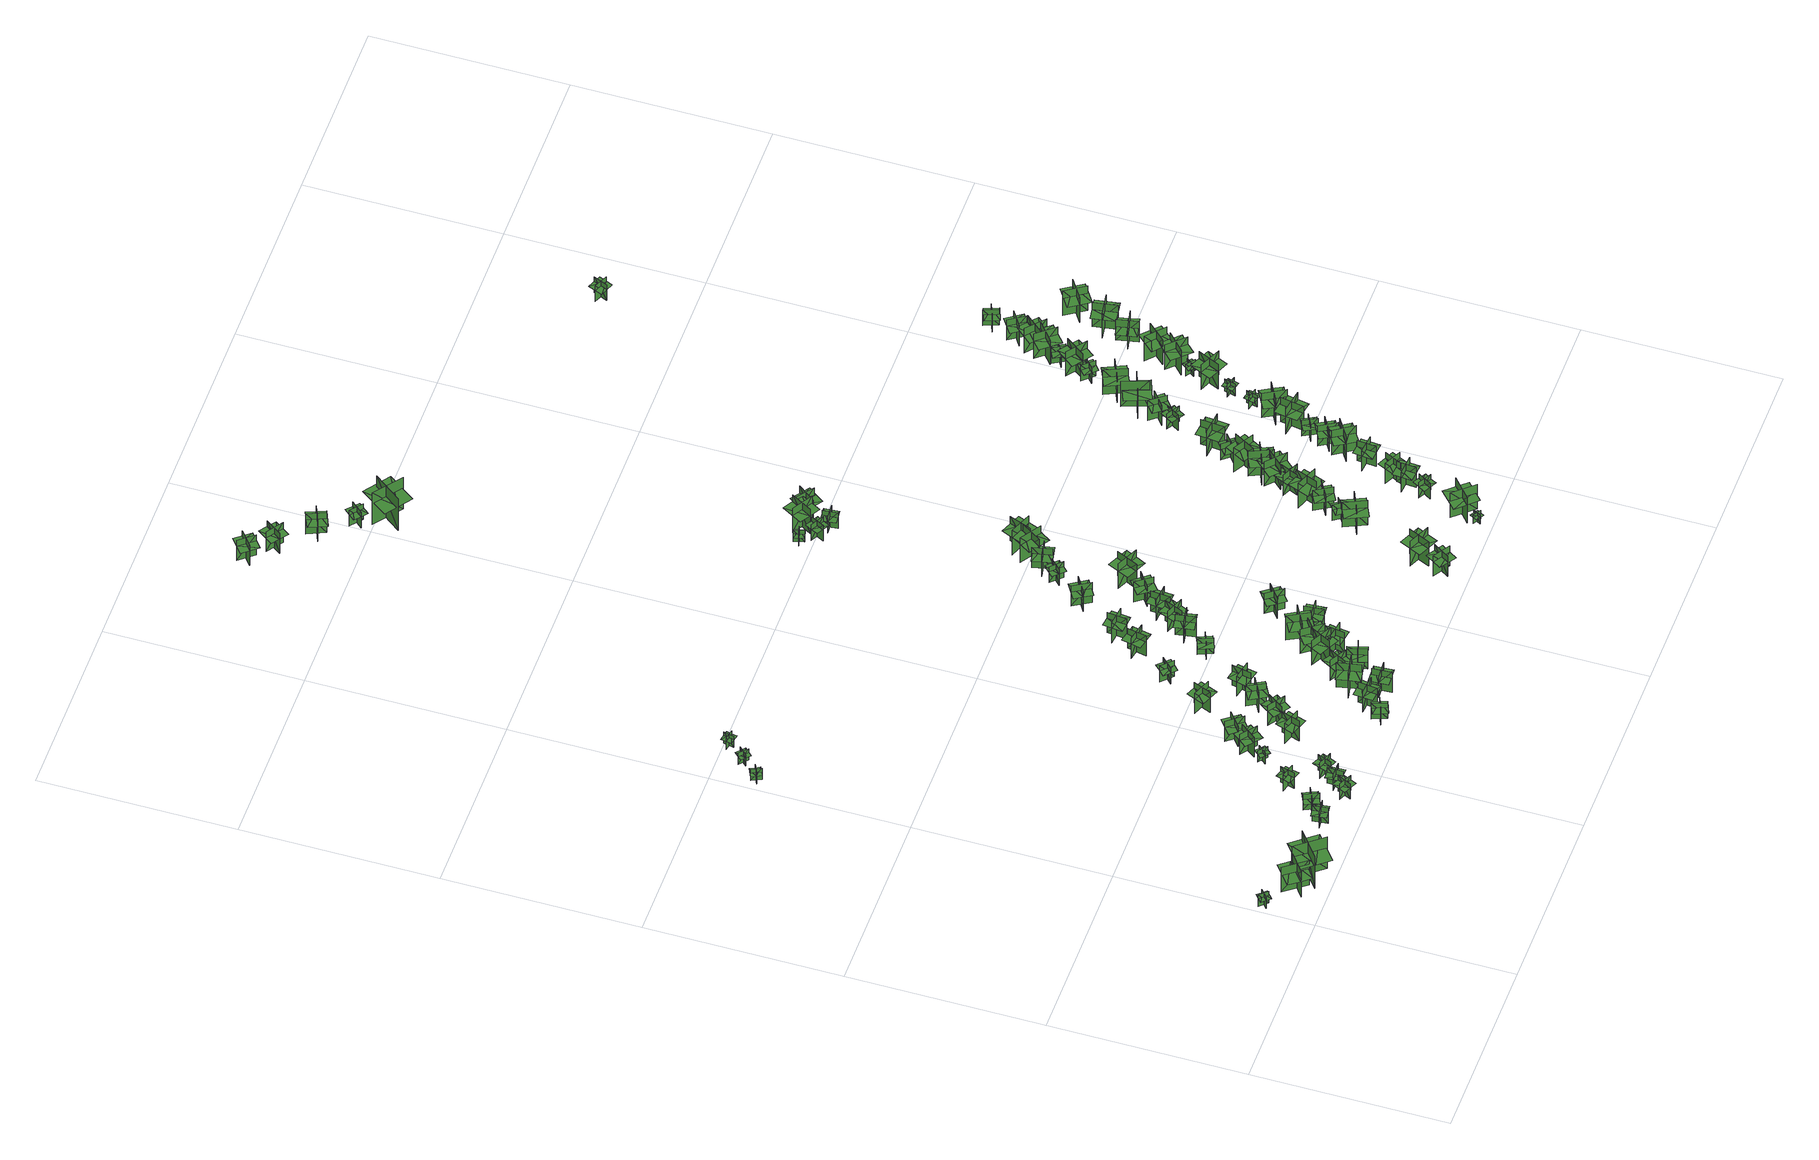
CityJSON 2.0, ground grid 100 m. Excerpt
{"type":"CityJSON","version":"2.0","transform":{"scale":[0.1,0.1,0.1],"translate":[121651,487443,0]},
"CityObjects":{
"tree1":{"type":"SolitaryVegetationObject","geometry":[{"type":"MultiSurface","lod":"1","boundaries":[[[0,1,2]],[[0,2,3]],[[4,5,6]],[[4,6,7]],[[8,9,10]],[[8,10,11]],[[8,11,12]],[[8,12,13]]]}]},
"tree2":{"type":"SolitaryVegetationObject","geometry":[{"type":"MultiSurface","lod":"1","boundaries":[[[14,15,16]],[[14,16,17]],[[18,19,20]],[[18,20,21]],[[22,23,24]],[[22,24,25]],[[22,25,26]],[[22,26,27]]]}]},
"tree3":{"type":"SolitaryVegetationObject","geometry":[{"type":"MultiSurface","lod":"1","boundaries":[[[28,29,30]],[[28,30,31]],[[32,33,34]],[[32,34,35]],[[36,37,38]],[[36,38,39]],[[36,39,40]],[[36,40,41]]]}]},
"tree4":{"type":"SolitaryVegetationObject","geometry":[{"type":"MultiSurface","lod":"1","boundaries":[[[42,43,44]],[[42,44,45]],[[46,47,48]],[[46,48,49]],[[50,51,52]],[[50,52,53]],[[50,53,54]],[[50,54,55]]]}]},
"tree5":{"type":"SolitaryVegetationObject","geometry":[{"type":"MultiSurface","lod":"1","boundaries":[[[56,57,58]],[[56,58,59]],[[60,61,62]],[[60,62,63]],[[64,65,66]],[[64,66,67]],[[64,67,68]],[[64,68,69]]]}]},
"tree6":{"type":"SolitaryVegetationObject","geometry":[{"type":"MultiSurface","lod":"1","boundaries":[[[70,71,72]],[[70,72,73]],[[74,75,76]],[[74,76,77]],[[78,79,80]],[[78,80,81]],[[78,81,82]],[[78,82,83]]]}]},
"tree7":{"type":"SolitaryVegetationObject","geometry":[{"type":"MultiSurface","lod":"1","boundaries":[[[84,85,86]],[[84,86,87]],[[88,89,90]],[[88,90,91]],[[92,93,94]],[[92,94,95]],[[92,95,96]],[[92,96,97]]]}]},
"tree8":{"type":"SolitaryVegetationObject","geometry":[{"type":"MultiSurface","lod":"1","boundaries":[[[98,99,100]],[[98,100,101]],[[102,103,104]],[[102,104,105]],[[106,107,108]],[[106,108,109]],[[106,109,110]],[[106,110,111]]]}]},
"tree9":{"type":"SolitaryVegetationObject","geometry":[{"type":"MultiSurface","lod":"1","boundaries":[[[112,113,114]],[[112,114,115]],[[116,117,118]],[[116,118,119]],[[120,121,122]],[[120,122,123]],[[120,123,124]],[[120,124,125]]]}]},
"tree10":{"type":"SolitaryVegetationObject","geometry":[{"type":"MultiSurface","lod":"1","boundaries":[[[126,127,128]],[[126,128,129]],[[130,131,132]],[[130,132,133]],[[134,135,136]],[[134,136,137]],[[134,137,138]],[[134,138,139]]]}]},
"tree11":{"type":"SolitaryVegetationObject","geometry":[{"type":"MultiSurface","lod":"1","boundaries":[[[140,141,142]],[[140,142,143]],[[144,145,146]],[[144,146,147]],[[148,149,150]],[[148,150,151]],[[148,151,152]],[[148,152,153]]]}]},
"tree12":{"type":"SolitaryVegetationObject","geometry":[{"type":"MultiSurface","lod":"1","boundaries":[[[154,155,156]],[[154,156,157]],[[158,159,160]],[[158,160,161]],[[162,163,164]],[[162,164,165]],[[162,165,166]],[[162,166,167]]]}]},
"tree13":{"type":"SolitaryVegetationObject","geometry":[{"type":"MultiSurface","lod":"1","boundaries":[[[168,169,170]],[[168,170,171]],[[172,173,174]],[[172,174,175]],[[176,177,178]],[[176,178,179]],[[176,179,180]],[[176,180,181]]]}]},
"tree14":{"type":"SolitaryVegetationObject","geometry":[{"type":"MultiSurface","lod":"1","boundaries":[[[182,183,184]],[[182,184,185]],[[186,187,188]],[[186,188,189]],[[190,191,192]],[[190,192,193]],[[190,193,194]],[[190,194,195]]]}]},
"tree15":{"type":"SolitaryVegetationObject","geometry":[{"type":"MultiSurface","lod":"1","boundaries":[[[196,197,198]],[[196,198,199]],[[200,201,202]],[[200,202,203]],[[204,205,206]],[[204,206,207]],[[204,207,208]],[[204,208,209]]]}]},
"tree16":{"type":"SolitaryVegetationObject","geometry":[{"type":"MultiSurface","lod":"1","boundaries":[[[210,211,212]],[[210,212,213]],[[214,215,216]],[[214,216,217]],[[218,219,220]],[[218,220,221]],[[218,221,222]],[[218,222,223]]]}]},
"tree17":{"type":"SolitaryVegetationObject","geometry":[{"type":"MultiSurface","lod":"1","boundaries":[[[224,225,226]],[[224,226,227]],[[228,229,230]],[[228,230,231]],[[232,233,234]],[[232,234,235]],[[232,235,236]],[[232,236,237]]]}]},
"tree18":{"type":"SolitaryVegetationObject","geometry":[{"type":"MultiSurface","lod":"1","boundaries":[[[238,239,240]],[[238,240,241]],[[242,243,244]],[[242,244,245]],[[246,247,248]],[[246,248,249]],[[246,249,250]],[[246,250,251]]]}]},
"tree19":{"type":"SolitaryVegetationObject","geometry":[{"type":"MultiSurface","lod":"1","boundaries":[[[252,253,254]],[[252,254,255]],[[256,257,258]],[[256,258,259]],[[260,261,262]],[[260,262,263]],[[260,263,264]],[[260,264,265]]]}]},
"tree20":{"type":"SolitaryVegetationObject","geometry":[{"type":"MultiSurface","lod":"1","boundaries":[[[266,267,268]],[[266,268,269]],[[270,271,272]],[[270,272,273]],[[274,275,276]],[[274,276,277]],[[274,277,278]],[[274,278,279]]]}]},
"tree21":{"type":"SolitaryVegetationObject","geometry":[{"type":"MultiSurface","lod":"1","boundaries":[[[280,281,282]],[[280,282,283]],[[284,285,286]],[[284,286,287]],[[288,289,290]],[[288,290,291]],[[288,291,292]],[[288,292,293]]]}]},
"tree22":{"type":"SolitaryVegetationObject","geometry":[{"type":"MultiSurface","lod":"1","boundaries":[[[294,295,296]],[[294,296,297]],[[298,299,300]],[[298,300,301]],[[302,303,304]],[[302,304,305]],[[302,305,306]],[[302,306,307]]]}]},
"tree23":{"type":"SolitaryVegetationObject","geometry":[{"type":"MultiSurface","lod":"1","boundaries":[[[308,309,310]],[[308,310,311]],[[312,313,314]],[[312,314,315]],[[316,317,318]],[[316,318,319]],[[316,319,320]],[[316,320,321]]]}]},
"tree24":{"type":"SolitaryVegetationObject","geometry":[{"type":"MultiSurface","lod":"1","boundaries":[[[322,323,324]],[[322,324,325]],[[326,327,328]],[[326,328,329]],[[330,331,332]],[[330,332,333]],[[330,333,334]],[[330,334,335]]]}]},
"tree25":{"type":"SolitaryVegetationObject","geometry":[{"type":"MultiSurface","lod":"1","boundaries":[[[336,337,338]],[[336,338,339]],[[340,341,342]],[[340,342,343]],[[344,345,346]],[[344,346,347]],[[344,347,348]],[[344,348,349]]]}]},
"tree26":{"type":"SolitaryVegetationObject","geometry":[{"type":"MultiSurface","lod":"1","boundaries":[[[350,351,352]],[[350,352,353]],[[354,355,356]],[[354,356,357]],[[358,359,360]],[[358,360,361]],[[358,361,362]],[[358,362,363]]]}]},
"tree27":{"type":"SolitaryVegetationObject","geometry":[{"type":"MultiSurface","lod":"1","boundaries":[[[364,365,366]],[[364,366,367]],[[368,369,370]],[[368,370,371]],[[372,373,374]],[[372,374,375]],[[372,375,376]],[[372,376,377]]]}]},
"tree28":{"type":"SolitaryVegetationObject","geometry":[{"type":"MultiSurface","lod":"1","boundaries":[[[378,379,380]],[[378,380,381]],[[382,383,384]],[[382,384,385]],[[386,387,388]],[[386,388,389]],[[386,389,390]],[[386,390,391]]]}]},
"tree29":{"type":"SolitaryVegetationObject","geometry":[{"type":"MultiSurface","lod":"1","boundaries":[[[392,393,394]],[[392,394,395]],[[396,397,398]],[[396,398,399]],[[400,401,402]],[[400,402,403]],[[400,403,404]],[[400,404,405]]]}]},
"tree30":{"type":"SolitaryVegetationObject","geometry":[{"type":"MultiSurface","lod":"1","boundaries":[[[406,407,408]],[[406,408,409]],[[410,411,412]],[[410,412,413]],[[414,415,416]],[[414,416,417]],[[414,417,418]],[[414,418,419]]]}]},
"tree31":{"type":"SolitaryVegetationObject","geometry":[{"type":"MultiSurface","lod":"1","boundaries":[[[420,421,422]],[[420,422,423]],[[424,425,426]],[[424,426,427]],[[428,429,430]],[[428,430,431]],[[428,431,432]],[[428,432,433]]]}]},
"tree32":{"type":"SolitaryVegetationObject","geometry":[{"type":"MultiSurface","lod":"1","boundaries":[[[434,435,436]],[[434,436,437]],[[438,439,440]],[[438,440,441]],[[442,443,444]],[[442,444,445]],[[442,445,446]],[[442,446,447]]]}]},
"tree33":{"type":"SolitaryVegetationObject","geometry":[{"type":"MultiSurface","lod":"1","boundaries":[[[448,449,450]],[[448,450,451]],[[452,453,454]],[[452,454,455]],[[456,457,458]],[[456,458,459]],[[456,459,460]],[[456,460,461]]]}]},
"tree34":{"type":"SolitaryVegetationObject","geometry":[{"type":"MultiSurface","lod":"1","boundaries":[[[462,463,464]],[[462,464,465]],[[466,467,468]],[[466,468,469]],[[470,471,472]],[[470,472,473]],[[470,473,474]],[[470,474,475]]]}]},
"tree35":{"type":"SolitaryVegetationObject","geometry":[{"type":"MultiSurface","lod":"1","boundaries":[[[476,477,478]],[[476,478,479]],[[480,481,482]],[[480,482,483]],[[484,485,486]],[[484,486,487]],[[484,487,488]],[[484,488,489]]]}]},
"tree36":{"type":"SolitaryVegetationObject","geometry":[{"type":"MultiSurface","lod":"1","boundaries":[[[490,491,492]],[[490,492,493]],[[494,495,496]],[[494,496,497]],[[498,499,500]],[[498,500,501]],[[498,501,502]],[[498,502,503]]]}]},
"tree37":{"type":"SolitaryVegetationObject","geometry":[{"type":"MultiSurface","lod":"1","boundaries":[[[504,505,506]],[[504,506,507]],[[508,509,510]],[[508,510,511]],[[512,513,514]],[[512,514,515]],[[512,515,516]],[[512,516,517]]]}]},
"tree38":{"type":"SolitaryVegetationObject","geometry":[{"type":"MultiSurface","lod":"1","boundaries":[[[518,519,520]],[[518,520,521]],[[522,523,524]],[[522,524,525]],[[526,527,528]],[[526,528,529]],[[526,529,530]],[[526,530,531]]]}]},
"tree39":{"type":"SolitaryVegetationObject","geometry":[{"type":"MultiSurface","lod":"1","boundaries":[[[532,533,534]],[[532,534,535]],[[536,537,538]],[[536,538,539]],[[540,541,542]],[[540,542,543]],[[540,543,544]],[[540,544,545]]]}]},
"tree40":{"type":"SolitaryVegetationObject","geometry":[{"type":"MultiSurface","lod":"1","boundaries":[[[546,547,548]],[[546,548,549]],[[550,551,552]],[[550,552,553]],[[554,555,556]],[[554,556,557]],[[554,557,558]],[[554,558,559]]]}]},
"tree41":{"type":"SolitaryVegetationObject","geometry":[{"type":"MultiSurface","lod":"1","boundaries":[[[560,561,562]],[[560,562,563]],[[564,565,566]],[[564,566,567]],[[568,569,570]],[[568,570,571]],[[568,571,572]],[[568,572,573]]]}]},
"tree42":{"type":"SolitaryVegetationObject","geometry":[{"type":"MultiSurface","lod":"1","boundaries":[[[574,575,576]],[[574,576,577]],[[578,579,580]],[[578,580,581]],[[582,583,584]],[[582,584,585]],[[582,585,586]],[[582,586,587]]]}]},
"tree43":{"type":"SolitaryVegetationObject","geometry":[{"type":"MultiSurface","lod":"1","boundaries":[[[588,589,590]],[[588,590,591]],[[592,593,594]],[[592,594,595]],[[596,597,598]],[[596,598,599]],[[596,599,600]],[[596,600,601]]]}]},
"tree44":{"type":"SolitaryVegetationObject","geometry":[{"type":"MultiSurface","lod":"1","boundaries":[[[602,603,604]],[[602,604,605]],[[606,607,608]],[[606,608,609]],[[610,611,612]],[[610,612,613]],[[610,613,614]],[[610,614,615]]]}]},
"tree45":{"type":"SolitaryVegetationObject","geometry":[{"type":"MultiSurface","lod":"1","boundaries":[[[616,617,618]],[[616,618,619]],[[620,621,622]],[[620,622,623]],[[624,625,626]],[[624,626,627]],[[624,627,628]],[[624,628,629]]]}]},
"tree46":{"type":"SolitaryVegetationObject","geometry":[{"type":"MultiSurface","lod":"1","boundaries":[[[630,631,632]],[[630,632,633]],[[634,635,636]],[[634,636,637]],[[638,639,640]],[[638,640,641]],[[638,641,642]],[[638,642,643]]]}]},
"tree47":{"type":"SolitaryVegetationObject","geometry":[{"type":"MultiSurface","lod":"1","boundaries":[[[644,645,646]],[[644,646,647]],[[648,649,650]],[[648,650,651]],[[652,653,654]],[[652,654,655]],[[652,655,656]],[[652,656,657]]]}]},
"tree48":{"type":"SolitaryVegetationObject","geometry":[{"type":"MultiSurface","lod":"1","boundaries":[[[658,659,660]],[[658,660,661]],[[662,663,664]],[[662,664,665]],[[666,667,668]],[[666,668,669]],[[666,669,670]],[[666,670,671]]]}]},
"tree49":{"type":"SolitaryVegetationObject","geometry":[{"type":"MultiSurface","lod":"1","boundaries":[[[672,673,674]],[[672,674,675]],[[676,677,678]],[[676,678,679]],[[680,681,682]],[[680,682,683]],[[680,683,684]],[[680,684,685]]]}]},
"tree50":{"type":"SolitaryVegetationObject","geometry":[{"type":"MultiSurface","lod":"1","boundaries":[[[686,687,688]],[[686,688,689]],[[690,691,692]],[[690,692,693]],[[694,695,696]],[[694,696,697]],[[694,697,698]],[[694,698,699]]]}]},
"tree51":{"type":"SolitaryVegetationObject","geometry":[{"type":"MultiSurface","lod":"1","boundaries":[[[700,701,702]],[[700,702,703]],[[704,705,706]],[[704,706,707]],[[708,709,710]],[[708,710,711]],[[708,711,712]],[[708,712,713]]]}]},
"tree52":{"type":"SolitaryVegetationObject","geometry":[{"type":"MultiSurface","lod":"1","boundaries":[[[714,715,716]],[[714,716,717]],[[718,719,720]],[[718,720,721]],[[722,723,724]],[[722,724,725]],[[722,725,726]],[[722,726,727]]]}]},
"tree53":{"type":"SolitaryVegetationObject","geometry":[{"type":"MultiSurface","lod":"1","boundaries":[[[728,729,730]],[[728,730,731]],[[732,733,734]],[[732,734,735]],[[736,737,738]],[[736,738,739]],[[736,739,740]],[[736,740,741]]]}]},
"tree54":{"type":"SolitaryVegetationObject","geometry":[{"type":"MultiSurface","lod":"1","boundaries":[[[742,743,744]],[[742,744,745]],[[746,747,748]],[[746,748,749]],[[750,751,752]],[[750,752,753]],[[750,753,754]],[[750,754,755]]]}]},
"tree55":{"type":"SolitaryVegetationObject","geometry":[{"type":"MultiSurface","lod":"1","boundaries":[[[756,757,758]],[[756,758,759]],[[760,761,762]],[[760,762,763]],[[764,765,766]],[[764,766,767]],[[764,767,768]],[[764,768,769]]]}]},
"tree56":{"type":"SolitaryVegetationObject","geometry":[{"type":"MultiSurface","lod":"1","boundaries":[[[770,771,772]],[[770,772,773]],[[774,775,776]],[[774,776,777]],[[778,779,780]],[[778,780,781]],[[778,781,782]],[[778,782,783]]]}]},
"tree57":{"type":"SolitaryVegetationObject","geometry":[{"type":"MultiSurface","lod":"1","boundaries":[[[784,785,786]],[[784,786,787]],[[788,789,790]],[[788,790,791]],[[792,793,794]],[[792,794,795]],[[792,795,796]],[[792,796,797]]]}]},
"tree58":{"type":"SolitaryVegetationObject","geometry":[{"type":"MultiSurface","lod":"1","boundaries":[[[798,799,800]],[[798,800,801]],[[802,803,804]],[[802,804,805]],[[806,807,808]],[[806,808,809]],[[806,809,810]],[[806,810,811]]]}]},
"tree59":{"type":"SolitaryVegetationObject","geometry":[{"type":"MultiSurface","lod":"1","boundaries":[[[812,813,814]],[[812,814,815]],[[816,817,818]],[[816,818,819]],[[820,821,822]],[[820,822,823]],[[820,823,824]],[[820,824,825]]]}]},
"tree60":{"type":"SolitaryVegetationObject","geometry":[{"type":"MultiSurface","lod":"1","boundaries":[[[826,827,828]],[[826,828,829]],[[830,831,832]],[[830,832,833]],[[834,835,836]],[[834,836,837]],[[834,837,838]],[[834,838,839]]]}]},
"tree61":{"type":"SolitaryVegetationObject","geometry":[{"type":"MultiSurface","lod":"1","boundaries":[[[840,841,842]],[[840,842,843]],[[844,845,846]],[[844,846,847]],[[848,849,850]],[[848,850,851]],[[848,851,852]],[[848,852,853]]]}]},
"tree62":{"type":"SolitaryVegetationObject","geometry":[{"type":"MultiSurface","lod":"1","boundaries":[[[854,855,856]],[[854,856,857]],[[858,859,860]],[[858,860,861]],[[862,863,864]],[[862,864,865]],[[862,865,866]],[[862,866,867]]]}]},
"tree63":{"type":"SolitaryVegetationObject","geometry":[{"type":"MultiSurface","lod":"1","boundaries":[[[868,869,870]],[[868,870,871]],[[872,873,874]],[[872,874,875]],[[876,877,878]],[[876,878,879]],[[876,879,880]],[[876,880,881]]]}]},
"tree64":{"type":"SolitaryVegetationObject","geometry":[{"type":"MultiSurface","lod":"1","boundaries":[[[882,883,884]],[[882,884,885]],[[886,887,888]],[[886,888,889]],[[890,891,892]],[[890,892,893]],[[890,893,894]],[[890,894,895]]]}]},
"tree65":{"type":"SolitaryVegetationObject","geometry":[{"type":"MultiSurface","lod":"1","boundaries":[[[896,897,898]],[[896,898,899]],[[900,901,902]],[[900,902,903]],[[904,905,906]],[[904,906,907]],[[904,907,908]],[[904,908,909]]]}]},
"tree66":{"type":"SolitaryVegetationObject","geometry":[{"type":"MultiSurface","lod":"1","boundaries":[[[910,911,912]],[[910,912,913]],[[914,915,916]],[[914,916,917]],[[918,919,920]],[[918,920,921]],[[918,921,922]],[[918,922,923]]]}]},
"tree67":{"type":"SolitaryVegetationObject","geometry":[{"type":"MultiSurface","lod":"1","boundaries":[[[924,925,926]],[[924,926,927]],[[928,929,930]],[[928,930,931]],[[932,933,934]],[[932,934,935]],[[932,935,936]],[[932,936,937]]]}]},
"tree68":{"type":"SolitaryVegetationObject","geometry":[{"type":"MultiSurface","lod":"1","boundaries":[[[938,939,940]],[[938,940,941]],[[942,943,944]],[[942,944,945]],[[946,947,948]],[[946,948,949]],[[946,949,950]],[[946,950,951]]]}]},
"tree69":{"type":"SolitaryVegetationObject","geometry":[{"type":"MultiSurface","lod":"1","boundaries":[[[952,953,954]],[[952,954,955]],[[956,957,958]],[[956,958,959]],[[960,961,962]],[[960,962,963]],[[960,963,964]],[[960,964,965]]]}]},
"tree70":{"type":"SolitaryVegetationObject","geometry":[{"type":"MultiSurface","lod":"1","boundaries":[[[966,967,968]],[[966,968,969]],[[970,971,972]],[[970,972,973]],[[974,975,976]],[[974,976,977]],[[974,977,978]],[[974,978,979]]]}]},
"tree71":{"type":"SolitaryVegetationObject","geometry":[{"type":"MultiSurface","lod":"1","boundaries":[[[980,981,982]],[[980,982,983]],[[984,985,986]],[[984,986,987]],[[988,989,990]],[[988,990,991]],[[988,991,992]],[[988,992,993]]]}]},
"tree72":{"type":"SolitaryVegetationObject","geometry":[{"type":"MultiSurface","lod":"1","boundaries":[[[994,995,996]],[[994,996,997]],[[998,999,1000]],[[998,1000,1001]],[[1002,1003,1004]],[[1002,1004,1005]],[[1002,1005,1006]],[[1002,1006,1007]]]}]},
"tree73":{"type":"SolitaryVegetationObject","geometry":[{"type":"MultiSurface","lod":"1","boundaries":[[[1008,1009,1010]],[[1008,1010,1011]],[[1012,1013,1014]],[[1012,1014,1015]],[[1016,1017,1018]],[[1016,1018,1019]],[[1016,1019,1020]],[[1016,1020,1021]]]}]},
"tree74":{"type":"SolitaryVegetationObject","geometry":[{"type":"MultiSurface","lod":"1","boundaries":[[[1022,1023,1024]],[[1022,1024,1025]],[[1026,1027,1028]],[[1026,1028,1029]],[[1030,1031,1032]],[[1030,1032,1033]],[[1030,1033,1034]],[[1030,1034,1035]]]}]},
"tree75":{"type":"SolitaryVegetationObject","geometry":[{"type":"MultiSurface","lod":"1","boundaries":[[[1036,1037,1038]],[[1036,1038,1039]],[[1040,1041,1042]],[[1040,1042,1043]],[[1044,1045,1046]],[[1044,1046,1047]],[[1044,1047,1048]],[[1044,1048,1049]]]}]},
"tree76":{"type":"SolitaryVegetationObject","geometry":[{"type":"MultiSurface","lod":"1","boundaries":[[[1050,1051,1052]],[[1050,1052,1053]],[[1054,1055,1056]],[[1054,1056,1057]],[[1058,1059,1060]],[[1058,1060,1061]],[[1058,1061,1062]],[[1058,1062,1063]]]}]},
"tree77":{"type":"SolitaryVegetationObject","geometry":[{"type":"MultiSurface","lod":"1","boundaries":[[[1064,1065,1066]],[[1064,1066,1067]],[[1068,1069,1070]],[[1068,1070,1071]],[[1072,1073,1074]],[[1072,1074,1075]],[[1072,1075,1076]],[[1072,1076,1077]]]}]},
"tree78":{"type":"SolitaryVegetationObject","geometry":[{"type":"MultiSurface","lod":"1","boundaries":[[[1078,1079,1080]],[[1078,1080,1081]],[[1082,1083,1084]],[[1082,1084,1085]],[[1086,1087,1088]],[[1086,1088,1089]],[[1086,1089,1090]],[[1086,1090,1091]]]}]},
"tree79":{"type":"SolitaryVegetationObject","geometry":[{"type":"MultiSurface","lod":"1","boundaries":[[[1092,1093,1094]],[[1092,1094,1095]],[[1096,1097,1098]],[[1096,1098,1099]],[[1100,1101,1102]],[[1100,1102,1103]],[[1100,1103,1104]],[[1100,1104,1105]]]}]},
"tree80":{"type":"SolitaryVegetationObject","geometry":[{"type":"MultiSurface","lod":"1","boundaries":[[[1106,1107,1108]],[[1106,1108,1109]],[[1110,1111,1112]],[[1110,1112,1113]],[[1114,1115,1116]],[[1114,1116,1117]],[[1114,1117,1118]],[[1114,1118,1119]]]}]},
"tree81":{"type":"SolitaryVegetationObject","geometry":[{"type":"MultiSurface","lod":"1","boundaries":[[[1120,1121,1122]],[[1120,1122,1123]],[[1124,1125,1126]],[[1124,1126,1127]],[[1128,1129,1130]],[[1128,1130,1131]],[[1128,1131,1132]],[[1128,1132,1133]]]}]},
"tree82":{"type":"SolitaryVegetationObject","geometry":[{"type":"MultiSurface","lod":"1","boundaries":[[[1134,1135,1136]],[[1134,1136,1137]],[[1138,1139,1140]],[[1138,1140,1141]],[[1142,1143,1144]],[[1142,1144,1145]],[[1142,1145,1146]],[[1142,1146,1147]]]}]},
"tree83":{"type":"SolitaryVegetationObject","geometry":[{"type":"MultiSurface","lod":"1","boundaries":[[[1148,1149,1150]],[[1148,1150,1151]],[[1152,1153,1154]],[[1152,1154,1155]],[[1156,1157,1158]],[[1156,1158,1159]],[[1156,1159,1160]],[[1156,1160,1161]]]}]},
"tree84":{"type":"SolitaryVegetationObject","geometry":[{"type":"MultiSurface","lod":"1","boundaries":[[[1162,1163,1164]],[[1162,1164,1165]],[[1166,1167,1168]],[[1166,1168,1169]],[[1170,1171,1172]],[[1170,1172,1173]],[[1170,1173,1174]],[[1170,1174,1175]]]}]},
"tree85":{"type":"SolitaryVegetationObject","geometry":[{"type":"MultiSurface","lod":"1","boundaries":[[[1176,1177,1178]],[[1176,1178,1179]],[[1180,1181,1182]],[[1180,1182,1183]],[[1184,1185,1186]],[[1184,1186,1187]],[[1184,1187,1188]],[[1184,1188,1189]]]}]},
"tree86":{"type":"SolitaryVegetationObject","geometry":[{"type":"MultiSurface","lod":"1","boundaries":[[[1190,1191,1192]],[[1190,1192,1193]],[[1194,1195,1196]],[[1194,1196,1197]],[[1198,1199,1200]],[[1198,1200,1201]],[[1198,1201,1202]],[[1198,1202,1203]]]}]},
"tree87":{"type":"SolitaryVegetationObject","geometry":[{"type":"MultiSurface","lod":"1","boundaries":[[[1204,1205,1206]],[[1204,1206,1207]],[[1208,1209,1210]],[[1208,1210,1211]],[[1212,1213,1214]],[[1212,1214,1215]],[[1212,1215,1216]],[[1212,1216,1217]]]}]},
"tree88":{"type":"SolitaryVegetationObject","geometry":[{"type":"MultiSurface","lod":"1","boundaries":[[[1218,1219,1220]],[[1218,1220,1221]],[[1222,1223,1224]],[[1222,1224,1225]],[[1226,1227,1228]],[[1226,1228,1229]],[[1226,1229,1230]],[[1226,1230,1231]]]}]},
"tree89":{"type":"SolitaryVegetationObject","geometry":[{"type":"MultiSurface","lod":"1","boundaries":[[[1232,1233,1234]],[[1232,1234,1235]],[[1236,1237,1238]],[[1236,1238,1239]],[[1240,1241,1242]],[[1240,1242,1243]],[[1240,1243,1244]],[[1240,1244,1245]]]}]},
"tree90":{"type":"SolitaryVegetationObject","geometry":[{"type":"MultiSurface","lod":"1","boundaries":[[[1246,1247,1248]],[[1246,1248,1249]],[[1250,1251,1252]],[[1250,1252,1253]],[[1254,1255,1256]],[[1254,1256,1257]],[[1254,1257,1258]],[[1254,1258,1259]]]}]},
"tree91":{"type":"SolitaryVegetationObject","geometry":[{"type":"MultiSurface","lod":"1","boundaries":[[[1260,1261,1262]],[[1260,1262,1263]],[[1264,1265,1266]],[[1264,1266,1267]],[[1268,1269,1270]],[[1268,1270,1271]],[[1268,1271,1272]],[[1268,1272,1273]]]}]},
"tree92":{"type":"SolitaryVegetationObject","geometry":[{"type":"MultiSurface","lod":"1","boundaries":[[[1274,1275,1276]],[[1274,1276,1277]],[[1278,1279,1280]],[[1278,1280,1281]],[[1282,1283,1284]],[[1282,1284,1285]],[[1282,1285,1286]],[[1282,1286,1287]]]}]},
"tree93":{"type":"SolitaryVegetationObject","geometry":[{"type":"MultiSurface","lod":"1","boundaries":[[[1288,1289,1290]],[[1288,1290,1291]],[[1292,1293,1294]],[[1292,1294,1295]],[[1296,1297,1298]],[[1296,1298,1299]],[[1296,1299,1300]],[[1296,1300,1301]]]}]},
"tree94":{"type":"SolitaryVegetationObject","geometry":[{"type":"MultiSurface","lod":"1","boundaries":[[[1302,1303,1304]],[[1302,1304,1305]],[[1306,1307,1308]],[[1306,1308,1309]],[[1310,1311,1312]],[[1310,1312,1313]],[[1310,1313,1314]],[[1310,1314,1315]]]}]},
"tree95":{"type":"SolitaryVegetationObject","geometry":[{"type":"MultiSurface","lod":"1","boundaries":[[[1316,1317,1318]],[[1316,1318,1319]],[[1320,1321,1322]],[[1320,1322,1323]],[[1324,1325,1326]],[[1324,1326,1327]],[[1324,1327,1328]],[[1324,1328,1329]]]}]},
"tree96":{"type":"SolitaryVegetationObject","geometry":[{"type":"MultiSurface","lod":"1","boundaries":[[[1330,1331,1332]],[[1330,1332,1333]],[[1334,1335,1336]],[[1334,1336,1337]],[[1338,1339,1340]],[[1338,1340,1341]],[[1338,1341,1342]],[[1338,1342,1343]]]}]},
"tree97":{"type":"SolitaryVegetationObject","geometry":[{"type":"MultiSurface","lod":"1","boundaries":[[[1344,1345,1346]],[[1344,1346,1347]],[[1348,1349,1350]],[[1348,1350,1351]],[[1352,1353,1354]],[[1352,1354,1355]],[[1352,1355,1356]],[[1352,1356,1357]]]}]},
"tree98":{"type":"SolitaryVegetationObject","geometry":[{"type":"MultiSurface","lod":"1","boundaries":[[[1358,1359,1360]],[[1358,1360,1361]],[[1362,1363,1364]],[[1362,1364,1365]],[[1366,1367,1368]],[[1366,1368,1369]],[[1366,1369,1370]],[[1366,1370,1371]]]}]},
"tree99":{"type":"SolitaryVegetationObject","geometry":[{"type":"MultiSurface","lod":"1","boundaries":[[[1372,1373,1374]],[[1372,1374,1375]],[[1376,1377,1378]],[[1376,1378,1379]],[[1380,1381,1382]],[[1380,1382,1383]],[[1380,1383,1384]],[[1380,1384,1385]]]}]},
"tree100":{"type":"SolitaryVegetationObject","geometry":[{"type":"MultiSurface","lod":"1","boundaries":[[[1386,1387,1388]],[[1386,1388,1389]],[[1390,1391,1392]],[[1390,1392,1393]],[[1394,1395,1396]],[[1394,1396,1397]],[[1394,1397,1398]],[[1394,1398,1399]]]}]}
},
"vertices":[
[62,249,17],[25,290,17],[25,290,94],[62,249,94],[64,285,17],[23,249,17],[23,249,94],[64,285,94],[64,285,72],[46,306,72],[5,270,72],[23,249,72],[41,228,72],[83,265,72],
[257,201,14],[147,118,14],[147,118,186],[257,201,186],[148,216,14],[231,105,14],[231,105,186],[148,216,186],[245,203,131],[205,254,131],[96,169,131],[135,118,131],[175,68,131],[284,153,131],
[218,74,14],[358,181,14],[358,181,233],[218,74,233],[357,56,14],[249,195,14],[249,195,233],[357,56,233],[234,70,162],[285,7,162],[423,117,162],[372,180,162],[321,244,162],[184,134,162],
[585,172,22],[662,182,22],[662,182,130],[585,172,130],[626,140,22],[616,217,22],[616,217,130],[626,140,130],[626,140,100],[664,145,100],[655,222,100],[616,217,100],[578,212,100],[587,136,100],
[671,279,20],[704,208,20],[704,208,128],[671,279,128],[654,230,20],[724,263,20],[724,263,128],[654,230,128],[654,230,97],[670,195,97],[740,228,97],[724,263,97],[707,298,97],[637,265,97],
[788,138,21],[858,106,21],[858,106,128],[788,138,128],[806,90,21],[838,160,21],[838,160,128],[806,90,128],[806,90,98],[841,74,98],[873,144,98],[838,160,98],[803,176,98],[770,106,98],
[45,2808,12],[69,2759,12],[69,2759,89],[45,2808,89],[33,2773,12],[82,2798,12],[82,2798,89],[33,2773,89],[33,2773,67],[45,2749,67],[94,2773,67],[82,2798,67],[70,2823,67],[20,2798,67],
[794,364,13],[816,438,13],[816,438,121],[794,364,121],[839,388,13],[765,410,13],[765,410,121],[839,388,121],[839,388,90],[850,425,90],[776,447,90],[765,410,90],[754,373,90],[828,351,90],
[838,185,15],[916,187,15],[916,187,123],[838,185,123],[875,149,15],[874,227,15],[874,227,123],[875,149,123],[875,149,93],[914,150,93],[912,227,93],[874,227,93],[835,226,93],[837,148,93],
[124,2894,15],[164,2856,15],[164,2856,92],[124,2894,92],[125,2857,15],[163,2897,15],[163,2897,92],[125,2857,92],[125,2857,71],[145,2838,71],[183,2878,71],[163,2897,71],[143,2916,71],[105,2876,71],
[896,272,10],[968,243,10],[968,243,118],[896,272,118],[917,224,10],[945,296,10],[945,296,118],[917,224,118],[917,224,88],[953,210,88],[981,282,88],[945,296,88],[909,310,88],[881,238,88],
[939,584,12],[902,542,12],[902,542,89],[939,584,89],[902,581,12],[944,545,12],[944,545,89],[902,581,89],[902,581,67],[884,561,67],[925,524,67],[944,545,67],[962,566,67],[920,602,67],
[220,2948,14],[231,3002,14],[231,3002,91],[220,2948,91],[251,2968,14],[197,2979,14],[197,2979,91],[251,2968,91],[251,2968,70],[257,2995,70],[202,3006,70],[197,2979,70],[191,2952,70],[246,2941,70],
[989,686,10],[929,607,10],[929,607,148],[989,686,148],[924,677,10],[1003,617,10],[1003,617,148],[924,677,148],[924,677,109],[893,638,109],[973,577,109],[1003,617,109],[1033,657,109],[954,717,109],
[1047,761,10],[969,699,10],[969,699,149],[1047,761,149],[981,769,10],[1043,691,10],[1043,691,149],[981,769,149],[981,769,110],[942,738,110],[1004,660,110],[1043,691,110],[1082,723,110],[1020,800,110],
[1093,438,9],[1125,532,9],[1125,532,148],[1093,438,148],[1153,467,9],[1058,499,9],[1058,499,148],[1153,467,148],[1153,467,109],[1169,514,109],[1075,547,109],[1058,499,109],[1042,452,109],[1136,420,109],
[1143,609,9],[1225,553,9],[1225,553,147],[1143,609,147],[1155,544,9],[1211,626,9],[1211,626,147],[1155,544,147],[1155,544,109],[1196,516,109],[1252,598,109],[1211,626,109],[1170,654,109],[1114,572,109],
[1361,88,9],[1333,160,9],[1333,160,117],[1361,88,117],[1382,135,9],[1310,107,9],[1310,107,117],[1382,135,117],[1382,135,87],[1368,171,87],[1296,143,87],[1310,107,87],[1324,71,87],[1396,99,87],
[1192,920,18],[1099,957,18],[1099,957,157],[1192,920,157],[1166,981,18],[1129,889,18],[1129,889,157],[1166,981,157],[1166,981,118],[1120,1000,118],[1082,908,118],[1129,889,118],[1175,870,118],[1212,962,118],
[1276,661,7],[1228,748,7],[1228,748,146],[1276,661,146],[1295,725,7],[1208,676,7],[1208,676,146],[1295,725,146],[1295,725,107],[1270,768,107],[1183,720,107],[1208,676,107],[1232,633,107],[1319,681,107],
[1418,254,6],[1407,155,6],[1407,155,145],[1418,254,145],[1366,213,6],[1465,203,6],[1465,203,145],[1366,213,145],[1366,213,106],[1361,163,106],[1460,153,106],[1465,203,106],[1470,252,106],[1371,262,106],
[1311,749,13],[1332,847,13],[1332,847,151],[1311,749,151],[1367,785,13],[1270,806,13],[1270,806,151],[1367,785,151],[1367,785,112],[1377,834,112],[1280,854,112],[1270,806,112],[1259,757,112],[1357,736,112],
[1515,219,12],[1522,120,12],[1522,120,150],[1515,219,150],[1471,170,12],[1571,176,12],[1571,176,150],[1471,170,150],[1471,170,112],[1475,120,112],[1574,127,112],[1571,176,112],[1567,226,112],[1468,219,112],
[1503,263,5],[1480,383,5],[1480,383,174],[1503,263,174],[1548,330,5],[1429,307,5],[1429,307,174],[1548,330,174],[1548,330,126],[1537,390,126],[1417,367,126],[1429,307,126],[1441,247,126],[1560,270,126],
[1243,1122,18],[1298,1177,18],[1298,1177,126],[1243,1122,126],[1295,1122,18],[1240,1177,18],[1240,1177,126],[1295,1122,126],[1295,1122,96],[1322,1149,96],[1267,1204,96],[1240,1177,96],[1213,1149,96],[1267,1095,96],
[1508,420,6],[1595,372,6],[1595,372,145],[1508,420,145],[1526,356,6],[1574,443,6],[1574,443,145],[1526,356,145],[1526,356,106],[1570,332,106],[1618,419,106],[1574,443,106],[1531,467,106],[1483,380,106],
[1576,308,6],[1671,337,6],[1671,337,144],[1576,308,144],[1634,277,6],[1605,372,6],[1605,372,144],[1634,277,144],[1634,277,105],[1682,291,105],[1653,386,105],[1605,372,105],[1557,357,105],[1586,262,105],
[1441,1012,20],[1513,1042,20],[1513,1042,128],[1441,1012,128],[1489,992,20],[1459,1063,20],[1459,1063,128],[1489,992,128],[1489,992,98],[1525,1007,98],[1494,1079,98],[1459,1063,98],[1423,1048,98],[1453,977,98],
[1577,534,4],[1686,478,4],[1686,478,173],[1577,534,173],[1602,456,4],[1657,565,4],[1657,565,173],[1602,456,173],[1602,456,126],[1656,429,126],[1711,537,126],[1657,565,126],[1603,592,126],[1547,484,126],
[1403,1389,10],[1382,1291,10],[1382,1291,149],[1403,1389,149],[1347,1353,10],[1444,1332,10],[1444,1332,149],[1347,1353,149],[1347,1353,110],[1336,1305,110],[1433,1283,110],[1444,1332,110],[1455,1380,110],[1358,1402,110],
[1707,597,6],[1609,524,6],[1609,524,175],[1707,597,175],[1627,609,6],[1699,512,6],[1699,512,175],[1627,609,175],[1627,609,128],[1578,573,128],[1651,475,128],[1699,512,128],[1748,548,128],[1676,646,128],
[1698,415,6],[1714,513,6],[1714,513,145],[1698,415,145],[1752,453,6],[1654,469,6],[1654,469,145],[1752,453,145],[1752,453,106],[1760,503,106],[1661,518,106],[1654,469,106],[1646,420,106],[1744,404,106],
[1509,1459,12],[1410,1470,12],[1410,1470,151],[1509,1459,151],[1467,1511,12],[1457,1412,12],[1457,1412,151],[1467,1511,151],[1467,1511,112],[1418,1516,112],[1407,1417,112],[1457,1412,112],[1506,1407,112],[1517,1506,112],
[1739,590,14],[1681,697,14],[1681,697,183],[1739,590,183],[1762,668,14],[1656,609,14],[1656,609,183],[1762,668,183],[1762,668,135],[1733,721,135],[1626,663,135],[1656,609,135],[1685,556,135],[1792,614,135],
[1547,1200,20],[1563,1102,20],[1563,1102,159],[1547,1200,159],[1508,1146,20],[1606,1162,20],[1606,1162,159],[1508,1146,159],[1508,1146,120],[1516,1097,120],[1614,1113,120],[1606,1162,120],[1598,1211,120],[1500,1196,120],
[1559,1242,15],[1652,1205,15],[1652,1205,153],[1559,1242,153],[1585,1181,15],[1622,1274,15],[1622,1274,153],[1585,1181,153],[1585,1181,115],[1631,1163,115],[1668,1255,115],[1622,1274,115],[1576,1292,115],[1539,1200,115],
[1841,601,17],[1742,595,17],[1742,595,156],[1841,601,156],[1792,645,17],[1798,546,17],[1798,546,156],[1792,645,156],[1792,645,117],[1742,642,117],[1749,543,117],[1798,546,117],[1848,549,117],[1842,648,117],
[1662,1360,11],[1654,1261,11],[1654,1261,149],[1662,1360,149],[1612,1317,11],[1711,1309,11],[1711,1309,149],[1612,1317,149],[1612,1317,110],[1608,1268,110],[1707,1260,110],[1711,1309,110],[1715,1359,110],[1616,1367,110],
[1806,845,19],[1866,765,19],[1866,765,157],[1806,845,157],[1796,779,19],[1876,839,19],[1876,839,157],[1796,779,157],[1796,779,119],[1826,739,119],[1906,799,119],[1876,839,119],[1845,879,119],[1766,819,119],
[1570,1722,18],[1622,1637,18],[1622,1637,156],[1570,1722,156],[1554,1658,18],[1639,1710,18],[1639,1710,156],[1554,1658,156],[1554,1658,117],[1580,1615,117],[1665,1667,117],[1639,1710,117],[1613,1752,117],[1528,1700,117],
[1684,1383,13],[1763,1443,13],[1763,1443,152],[1684,1383,152],[1750,1374,13],[1689,1453,13],[1689,1453,152],[1750,1374,152],[1750,1374,113],[1790,1404,113],[1729,1483,113],[1689,1453,113],[1650,1422,113],[1711,1343,113],
[1822,1575,17],[1770,1465,17],[1770,1465,187],[1822,1575,187],[1745,1548,17],[1855,1496,17],[1855,1496,187],[1745,1548,187],[1745,1548,139],[1719,1493,139],[1829,1441,139],[1855,1496,139],[1881,1551,139],[1771,1603,139],
[1680,1869,16],[1734,1814,16],[1734,1814,124],[1680,1869,124],[1679,1818,16],[1734,1872,16],[1734,1872,124],[1679,1818,124],[1679,1818,94],[1706,1790,94],[1761,1845,94],[1734,1872,94],[1707,1900,94],[1652,1845,94],
[679,5531,26],[602,5468,26],[602,5468,165],[679,5531,165],[613,5538,26],[676,5461,26],[676,5461,165],[613,5538,165],[613,5538,126],[574,5507,126],[637,5429,126],[676,5461,126],[714,5492,126],[652,5569,126],
[1768,1879,15],[1748,1976,15],[1748,1976,154],[1768,1879,154],[1805,1934,15],[1707,1914,15],[1707,1914,154],[1805,1934,154],[1805,1934,115],[1794,1983,115],[1697,1962,115],[1707,1914,115],[1718,1865,115],[1815,1886,115],
[2301,100,19],[2355,183,19],[2355,183,157],[2301,100,157],[2366,113,19],[2282,167,19],[2282,167,157],[2366,113,157],[2366,113,118],[2393,155,118],[2309,209,118],[2282,167,118],[2255,125,118],[2339,72,118],
[709,5423,26],[790,5365,26],[790,5365,164],[709,5423,164],[719,5358,26],[778,5439,26],[778,5439,164],[719,5358,164],[719,5358,125],[760,5329,125],[818,5409,125],[778,5439,125],[737,5468,125],[679,5387,125],
[1866,1972,11],[1764,2039,11],[1764,2039,181],[1866,1972,181],[1850,2052,11],[1783,1950,11],[1783,1950,181],[1850,2052,181],[1850,2052,133],[1799,2085,133],[1732,1984,133],[1783,1950,133],[1834,1917,133],[1901,2018,133],
[2386,316,18],[2335,206,18],[2335,206,187],[2386,316,187],[2310,289,18],[2420,238,18],[2420,238,187],[2310,289,187],[2310,289,140],[2284,234,140],[2395,183,140],[2420,238,140],[2446,293,140],[2336,344,140],
[1554,3036,33],[1539,3089,33],[1539,3089,110],[1554,3036,110],[1572,3068,33],[1519,3054,33],[1519,3054,110],[1572,3068,110],[1572,3068,88],[1565,3095,88],[1512,3080,88],[1519,3054,88],[1526,3027,88],[1580,3041,88],
[915,5191,25],[876,5283,25],[876,5283,164],[915,5191,164],[940,5252,25],[848,5214,25],[848,5214,164],[940,5252,164],[940,5252,125],[921,5298,125],[829,5259,125],[848,5214,125],[868,5168,125],[959,5206,125],
[1835,2013,13],[1880,2126,13],[1880,2126,182],[1835,2013,182],[1910,2044,13],[1797,2089,13],[1797,2089,182],[1910,2044,182],[1910,2044,135],[1932,2101,135],[1819,2146,135],[1797,2089,135],[1774,2032,135],[1888,1988,135],
[1624,3024,30],[1588,2956,30],[1588,2956,138],[1624,3024,138],[1575,3010,30],[1643,2973,30],[1643,2973,138],[1575,3010,138],[1575,3010,107],[1557,2975,107],[1625,2939,107],[1643,2973,107],[1661,3008,107],[1593,3044,107],
[1047,5054,25],[988,5104,25],[988,5104,133],[1047,5054,133],[1043,5105,25],[993,5047,25],[993,5047,133],[1043,5105,133],[1043,5105,103],[1013,5131,103],[963,5072,103],[993,5047,103],[1022,5021,103],[1072,5080,103],
[1679,2990,30],[1685,2913,30],[1685,2913,138],[1679,2990,138],[1645,2951,30],[1722,2957,30],[1722,2957,138],[1645,2951,138],[1645,2951,107],[1648,2912,107],[1725,2919,107],[1722,2957,107],[1719,2996,107],[1642,2989,107],
[1595,3109,29],[1700,3047,29],[1700,3047,198],[1595,3109,198],[1615,3030,29],[1677,3135,29],[1677,3135,198],[1615,3030,198],[1615,3030,151],[1668,3000,151],[1729,3105,151],[1677,3135,151],[1624,3166,151],[1563,3061,151],
[1036,4878,22],[1141,5019,22],[1141,5019,241],[1036,4878,241],[1174,4898,22],[1033,5004,22],[1033,5004,241],[1174,4898,241],[1052,4880,170],[1119,4832,170],[1221,4975,170],[1155,5023,170],[1089,5070,170],[986,4927,170],
[2418,588,21],[2529,638,21],[2529,638,190],[2418,588,190],[2494,559,21],[2443,670,21],[2443,670,190],[2494,559,190],[2494,559,143],[2549,584,143],[2499,695,143],[2443,670,143],[2388,644,143],[2438,534,143],
[1685,3130,28],[1775,3061,28],[1775,3061,169],[1685,3130,169],[1697,3040,28],[1766,3130,28],[1766,3130,169],[1697,3040,169],[1686,3119,123],[1655,3077,123],[1746,3010,123],[1777,3052,123],[1808,3094,123],[1717,3161,123],
[2513,663,21],[2468,726,21],[2468,726,128],[2513,663,128],[2522,714,21],[2459,669,21],[2459,669,128],[2522,714,128],[2522,714,98],[2499,746,98],[2436,700,98],[2459,669,98],[2482,637,98],[2545,683,98],
[2665,60,21],[2688,98,21],[2688,98,82],[2665,60,82],[2694,67,21],[2656,90,21],[2656,90,82],[2694,67,82],[2694,67,65],[2705,86,65],[2667,109,65],[2656,90,65],[2645,71,65],[2683,48,65],
[2751,102,19],[2660,206,19],[2660,206,191],[2751,102,191],[2759,212,19],[2654,120,19],[2654,120,191],[2759,212,191],[2753,115,136],[2800,158,136],[2707,260,136],[2660,217,136],[2613,174,136],[2706,72,136],
[2488,766,20],[2574,815,20],[2574,815,158],[2488,766,158],[2552,748,20],[2502,834,20],[2502,834,158],[2552,748,158],[2552,748,119],[2595,773,119],[2546,859,119],[2502,834,119],[2459,810,119],[2509,723,119],
[2536,828,19],[2579,942,19],[2579,942,188],[2536,828,188],[2610,861,19],[2496,904,19],[2496,904,188],[2610,861,188],[2610,861,141],[2631,918,141],[2517,961,141],[2496,904,141],[2475,847,141],[2589,804,141],
[2779,398,25],[2739,331,25],[2739,331,133],[2779,398,133],[2729,385,25],[2795,346,25],[2795,346,133],[2729,385,133],[2729,385,102],[2709,352,102],[2776,313,102],[2795,346,102],[2815,379,102],[2748,419,102],
[2548,996,20],[2640,957,20],[2640,957,158],[2548,996,158],[2572,935,20],[2612,1026,20],[2612,1026,158],[2572,935,158],[2572,935,119],[2618,915,119],[2657,1006,119],[2612,1026,119],[2566,1046,119],[2526,954,119],
[2838,466,25],[2738,473,25],[2738,473,163],[2838,466,163],[2795,516,25],[2787,417,25],[2787,417,163],[2795,516,163],[2795,516,125],[2745,520,125],[2737,421,125],[2787,417,125],[2837,413,125],[2844,513,125],
[2578,1099,19],[2667,1016,19],[2667,1016,188],[2578,1099,188],[2581,1018,19],[2664,1107,19],[2664,1107,188],[2581,1018,188],[2581,1018,140],[2625,977,140],[2708,1066,140],[2664,1107,140],[2619,1149,140],[2536,1060,140],
[2856,520,25],[2766,562,25],[2766,562,164],[2856,520,164],[2834,583,25],[2791,493,25],[2791,493,164],[2834,583,164],[2834,583,125],[2789,604,125],[2746,514,125],[2791,493,125],[2836,471,125],[2879,562,125],
[2693,1160,18],[2581,1112,18],[2581,1112,188],[2693,1160,188],[2618,1191,18],[2666,1079,18],[2666,1079,188],[2618,1191,188],[2618,1191,140],[2562,1167,140],[2610,1055,140],[2666,1079,140],[2722,1103,140],[2674,1215,140],
[2726,1205,18],[2619,1263,18],[2619,1263,187],[2726,1205,187],[2704,1283,18],[2645,1176,18],[2645,1176,187],[2704,1283,187],[2704,1283,140],[2651,1312,140],[2592,1205,140],[2645,1176,140],[2699,1147,140],[2757,1254,140],
[2902,682,30],[2803,691,30],[2803,691,169],[2902,682,169],[2860,733,30],[2851,634,30],[2851,634,169],[2860,733,169],[2860,733,130],[2811,737,130],[2801,638,130],[2851,634,130],[2901,629,130],[2910,728,130],
[2743,1339,19],[2674,1283,19],[2674,1283,129],[2743,1339,129],[2673,1346,19],[2728,1278,19],[2728,1278,129],[2673,1346,129],[2735,1340,94],[2709,1371,94],[2641,1315,94],[2667,1284,94],[2693,1252,94],[2761,1309,94],
[2871,863,14],[2936,761,14],[2936,761,184],[2871,863,184],[2853,784,14],[2956,850,14],[2956,850,184],[2853,784,184],[2853,784,136],[2886,733,136],[2988,798,136],[2956,850,136],[2923,901,136],[2820,836,136],
[2742,1467,18],[2731,1346,18],[2731,1346,187],[2742,1467,187],[2679,1416,18],[2800,1405,18],[2800,1405,187],[2679,1416,187],[2679,1416,140],[2674,1355,140],[2795,1344,140],[2800,1405,140],[2806,1465,140],[2685,1476,140],
[2904,943,15],[2954,857,15],[2954,857,154],[2904,943,154],[2886,879,15],[2973,929,15],[2973,929,154],[2886,879,154],[2886,879,115],[2911,836,115],[2997,885,115],[2973,929,115],[2948,972,115],[2861,922,115],
[2988,1017,16],[2920,981,16],[2920,981,124],[2988,1017,124],[2939,1033,16],[2975,964,16],[2975,964,124],[2939,1033,124],[2939,1033,94],[2904,1014,94],[2941,946,94],[2975,964,94],[3009,982,94],[2973,1051,94],
[2829,1660,20],[2788,1594,20],[2788,1594,127],[2829,1660,127],[2779,1649,20],[2845,1608,20],[2845,1608,127],[2779,1649,127],[2779,1649,97],[2759,1616,97],[2824,1575,97],[2845,1608,97],[2865,1640,97],[2800,1681,97],
[2996,1156,15],[2976,1036,15],[2976,1036,184],[2996,1156,184],[2930,1109,15],[3050,1089,15],[3050,1089,184],[2930,1109,184],[2930,1109,137],[2920,1049,137],[3040,1029,137],[3050,1089,137],[3060,1149,137],[2940,1169,137],
[2866,1674,19],[2804,1751,19],[2804,1751,157],[2866,1674,157],[2874,1740,19],[2796,1677,19],[2796,1677,157],[2874,1740,157],[2874,1740,119],[2843,1778,119],[2765,1716,119],[2796,1677,119],[2827,1638,119],[2905,1701,119],
[2993,1248,15],[3052,1142,15],[3052,1142,184],[2993,1248,184],[2970,1171,15],[3077,1229,15],[3077,1229,184],[2970,1171,184],[2970,1171,137],[2999,1117,137],[3106,1176,137],[3077,1229,137],[3047,1283,137],[2941,1224,137],
[2851,1900,17],[2898,1770,17],[2898,1770,190],[2851,1900,190],[2805,1801,17],[2935,1848,17],[2935,1848,190],[2805,1801,190],[2845,1889,134],[2785,1866,134],[2835,1737,134],[2894,1760,134],[2954,1782,134],[2905,1912,134],
[3049,1288,17],[3062,1346,17],[3062,1346,99],[3049,1288,99],[3082,1309,17],[3024,1322,17],[3024,1322,99],[3082,1309,99],[3082,1309,76],[3088,1338,76],[3031,1351,76],[3024,1322,76],[3018,1293,76],[3075,1280,76],
[2871,1922,18],[2982,1972,18],[2982,1972,187],[2871,1922,187],[2946,1893,18],[2897,2004,18],[2897,2004,187],[2946,1893,187],[2946,1893,140],[3002,1918,140],[2952,2029,140],[2897,2004,140],[2841,1979,140],[2891,1868,140],
[3066,1443,17],[3123,1428,17],[3123,1428,99],[3066,1443,99],[3085,1409,17],[3100,1466,17],[3100,1466,99],[3085,1409,99],[3085,1409,76],[3114,1401,76],[3129,1458,76],[3100,1466,76],[3072,1473,76],[3057,1416,76],
[3076,1575,15],[3187,1525,15],[3187,1525,184],[3076,1575,184],[3104,1499,15],[3154,1610,15],[3154,1610,184],[3104,1499,184],[3104,1499,137],[3160,1474,137],[3209,1585,137],[3154,1610,137],[3098,1635,137],[3049,1523,137],
[2945,2074,21],[3002,2125,21],[3002,2125,129],[2945,2074,129],[2996,2071,21],[2944,2128,21],[2944,2128,129],[2996,2071,129],[2996,2071,98],[3025,2096,98],[2973,2154,98],[2944,2128,98],[2916,2102,98],[2967,2045,98],
[2952,2204,20],[3050,2131,20],[3050,2131,189],[2952,2204,189],[2963,2123,20],[3036,2221,20],[3036,2221,189],[2963,2123,189],[2963,2123,142],[3012,2087,142],[3085,2184,142],[3036,2221,142],[2988,2257,142],[2915,2160,142],
[3141,1633,17],[3174,1677,17],[3174,1677,94],[3141,1633,94],[3178,1638,17],[3133,1671,17],[3133,1671,94],[3178,1638,94],[3178,1638,73],[3194,1660,73],[3150,1693,73],[3133,1671,73],[3117,1649,73],[3161,1616,73],
[2995,2241,23],[3062,2280,23],[3062,2280,130],[2995,2241,130],[3044,2228,23],[3006,2295,23],[3006,2295,130],[3044,2228,130],[3044,2228,100],[3078,2247,100],[3039,2314,100],[3006,2295,100],[2972,2275,100],[3011,2208,100],
[3224,1776,15],[3135,1692,15],[3135,1692,184],[3224,1776,184],[3143,1778,15],[3226,1690,15],[3226,1690,184],[3143,1778,184],[3143,1778,137],[3099,1737,137],[3182,1648,137],[3226,1690,137],[3271,1732,137],[3187,1820,137],
[3092,2373,22],[2998,2296,22],[2998,2296,191],[3092,2373,191],[3011,2382,22],[3089,2288,22],[3089,2288,191],[3011,2382,191],[3011,2382,144],[2964,2343,144],[3042,2249,144],[3089,2288,144],[3136,2326,144],[3059,2420,144],
[3254,1804,17],[3163,1886,17],[3163,1886,186],[3254,1804,186],[3250,1885,17],[3168,1795,17],[3168,1795,186],[3250,1885,186],[3250,1885,138],[3205,1926,138],[3123,1835,138],[3168,1795,138],[3214,1754,138],[3295,1844,138],
[3030,2435,22],[3122,2355,22],[3122,2355,192],[3030,2435,192],[3035,2355,22],[3115,2446,22],[3115,2446,192],[3035,2355,192],[3035,2355,144],[3081,2315,144],[3161,2406,144],[3115,2446,144],[3069,2486,144],[2989,2395,144],
[3321,2006,18],[3211,1982,18],[3211,1982,159],[3321,2006,159],[3246,2055,18],[3269,1944,18],[3269,1944,159],[3246,2055,159],[3313,2012,114],[3301,2063,114],[3191,2038,114],[3202,1987,114],[3214,1936,114],[3325,1961,114],
[3145,2526,24],[3063,2470,24],[3063,2470,163],[3145,2526,163],[3080,2539,24],[3136,2457,24],[3136,2457,163],[3080,2539,163],[3080,2539,124],[3039,2510,124],[3096,2428,124],[3136,2457,124],[3177,2485,124],[3121,2567,124],
[3158,2601,26],[3131,2673,26],[3131,2673,134],[3158,2601,134],[3180,2647,26],[3107,2620,26],[3107,2620,134],[3180,2647,134],[3180,2647,104],[3167,2684,104],[3094,2657,104],[3107,2620,104],[3121,2584,104],[3194,2611,104],
[3358,2137,19],[3238,2117,19],[3238,2117,188],[3358,2137,188],[3292,2185,19],[3312,2064,19],[3312,2064,188],[3292,2185,188],[3292,2185,140],[3232,2175,140],[3252,2055,140],[3312,2064,140],[3372,2074,140],[3352,2194,140],
[3382,2237,22],[3314,2338,22],[3314,2338,191],[3382,2237,191],[3398,2317,22],[3297,2249,22],[3297,2249,191],[3398,2317,191],[3398,2317,143],[3364,2367,143],[3263,2299,143],[3297,2249,143],[3331,2198,143],[3432,2267,143],
[2728,4402,30],[2758,4473,30],[2758,4473,138],[2728,4402,138],[2776,4421,30],[2705,4451,30],[2705,4451,138],[2776,4421,138],[2776,4421,108],[2791,4457,108],[2719,4487,108],[2705,4451,108],[2690,4415,108],[2761,4386,108]
]}
